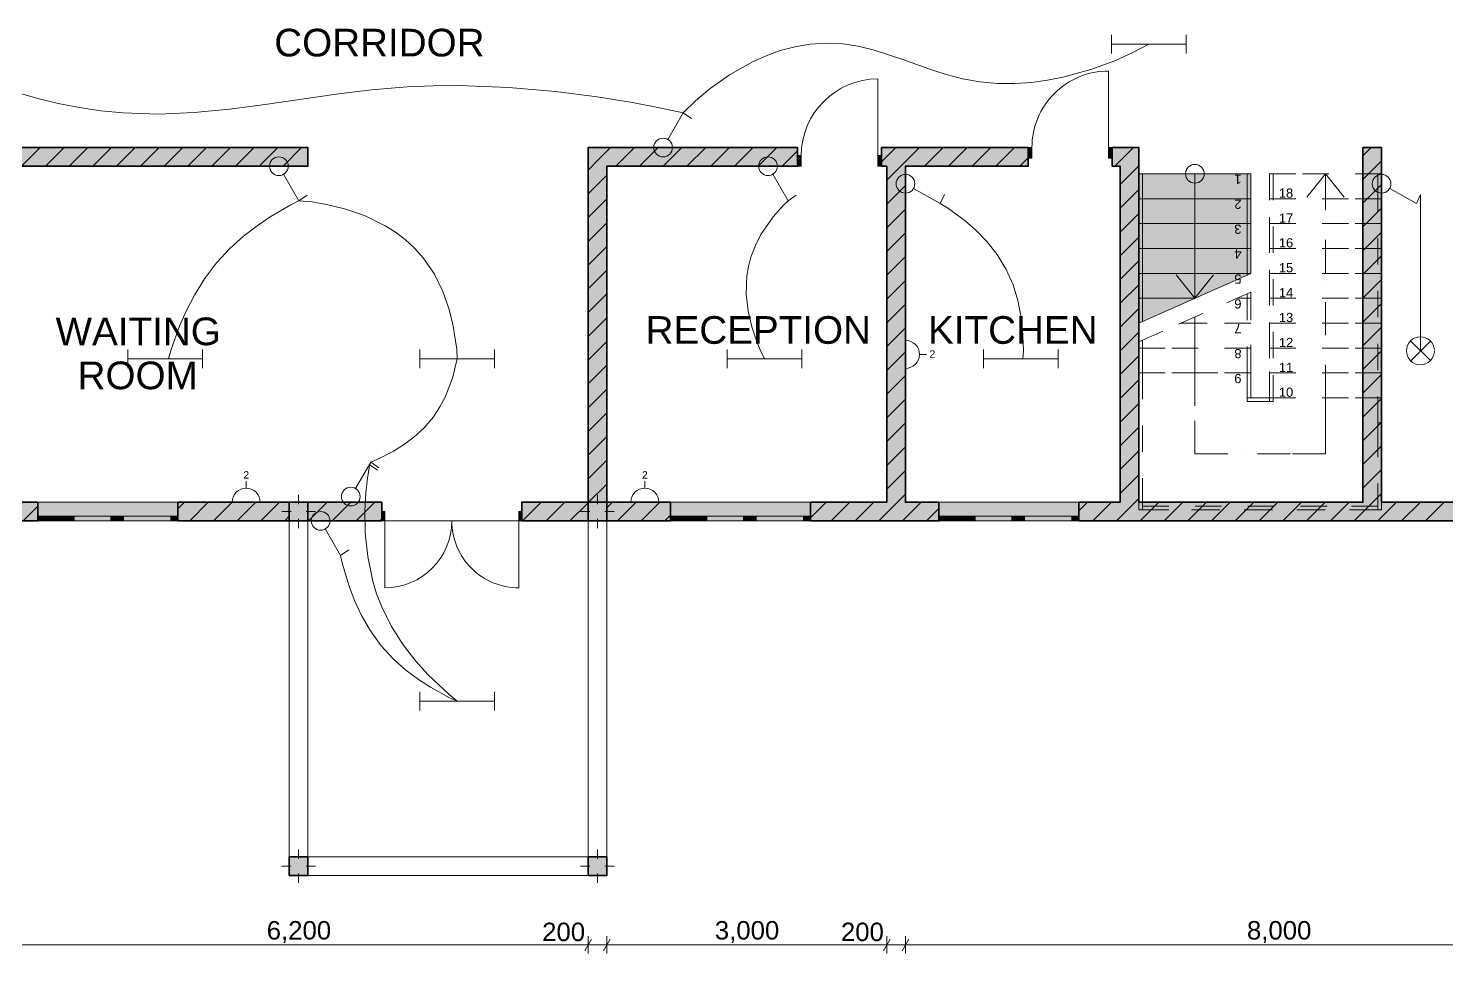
# Model space of a CAD drawing. Header units: millimetres. Extents: x 0.6 to 15.5, y 0.6 to 9.4.
# Drawn here: x 4.19 to 10.17, y 2.34 to 6.24 of the extents above; entities that cross this region are included whole.
import ezdxf

# ---------------------------------------------------------------- set-up
doc = ezdxf.new("R2010")
doc.units = ezdxf.units.MM
doc.layers.add('PDF_Geometry', color=7, linetype='Continuous')
doc.layers.add('PDF_Text', color=7, linetype='Continuous')
doc.layers.add('PDF_Solid Fills', color=7, linetype='Continuous', true_color=0xffffff)
doc.styles.add('PDF Arial-BoldMT', font='arial.ttf')
doc.styles.add('PDF ArialMT', font='arial.ttf')

msp = doc.modelspace()

# ---------------------------------------------------------------- hatches: boundary and pattern name
at = {"layer": 'PDF_Solid Fills', "transparency": 33554559}
for points in [[(5.3676, 5.738), (5.3676, 5.6593), (3.9883, 5.6593), (3.9883, 5.7045), (3.9883, 5.738)], [(6.5487, 5.738), (7.4321, 5.738), (7.4321, 5.7045), (7.4321, 5.6593), (6.6275, 5.6593)], [(7.7864, 5.738), (8.405, 5.738), (8.405, 5.6927), (8.405, 5.6593), (7.7864, 5.6593), (7.7864, 5.7045)], [(8.7593, 5.738), (8.8716, 5.738), (8.7928, 5.6593), (8.7593, 5.6593), (8.7593, 5.6927)], [(4.2284, 4.2419), (4.2284, 4.1829), (4.2284, 4.1632), (3.8646, 4.1632), (3.8646, 4.1829), (3.8646, 4.2419)], [(4.2284, 4.1632), (4.2284, 4.1829), (4.2284, 4.2419), (4.819, 4.2419), (4.819, 4.1829), (4.819, 4.1632)], [(5.2889, 4.2419), (5.2889, 4.1632), (4.819, 4.1632), (4.819, 4.1829), (4.819, 4.2419)], [(5.3676, 4.2419), (5.6789, 4.2419), (5.6789, 4.2026), (5.6789, 4.1632), (5.3676, 4.1632)], [(6.5487, 4.2419), (6.5487, 4.1632), (6.2695, 4.1632), (6.2695, 4.2026), (6.2695, 4.2419)], [(6.8965, 4.2419), (6.8965, 4.1829), (6.8965, 4.1632), (6.6275, 4.1632), (6.6275, 4.2419)], [(6.8965, 4.1632), (6.8965, 4.1829), (6.8965, 4.2419), (7.4871, 4.2419), (7.4871, 4.1829), (7.4871, 4.1632)], [(8.0281, 4.2419), (8.0281, 4.1829), (8.0281, 4.1632), (7.4871, 4.1632), (7.4871, 4.1829), (7.4871, 4.2419)], [(8.0281, 4.1632), (8.0281, 4.1829), (8.0281, 4.2419), (8.6187, 4.2419), (8.6187, 4.1829), (8.6187, 4.1632)], [(11.0369, 4.2419), (11.1157, 4.1632), (8.6187, 4.1632), (8.6187, 4.1829), (8.6187, 4.2419)]]:
    msp.add_hatch(color=256, dxfattribs=at).paths.add_polyline_path(points)

# ---------------------------------------------------------------- linework, layer by layer
at = {"layer": 'PDF_Geometry', "lineweight": 13}
for points in [[(4.0671, 5.9918), (4.2283, 5.9447), (4.3144, 5.9244), (4.4034, 5.907), (4.4947, 5.8933), (4.5877, 5.884), (4.7379, 5.8792), (4.8877, 5.8853), (5.0373, 5.8995), (5.1868, 5.919), (5.486, 5.9627), (5.6361, 5.9813), (5.7866, 5.9941), (5.8961, 5.9986), (6.0045, 5.9994), (6.2151, 5.9916), (6.4117, 5.9746), (6.5875, 5.9521), (6.7359, 5.928), (6.8502, 5.9061), (6.9497, 5.884), (7.002, 5.9351), (7.0636, 5.9866), (7.1453, 6.0446), (7.2447, 6.1007), (7.3001, 6.1254), (7.359, 6.1466), (7.4211, 6.1633), (7.4859, 6.1743), (7.5532, 6.1787), (7.6226, 6.1755), (7.6877, 6.1653), (7.7514, 6.1499), (7.8765, 6.1089), (8.0011, 6.0642), (8.0641, 6.044), (8.1283, 6.0274), (8.2025, 6.0145), (8.2759, 6.0083), (8.3481, 6.0081), (8.4184, 6.013), (8.4863, 6.0222), (8.5512, 6.0349), (8.6698, 6.0675), (8.7698, 6.1042), (8.8468, 6.1385), (8.9137, 6.1738)], [(5.6324, 4.4114), (5.6599, 4.4226), (5.7279, 4.4571), (5.7702, 4.4835), (5.8143, 4.5164), (5.8575, 4.5559), (5.897, 4.6023), (5.924, 4.6435), (5.946, 4.6856), (5.9767, 4.7646), (5.9971, 4.8466), (5.9948, 4.8881), (5.979, 4.9929), (5.9619, 5.0596), (5.9364, 5.131), (5.9009, 5.2033), (5.8538, 5.2729), (5.8174, 5.3136), (5.7781, 5.3496), (5.7366, 5.3809), (5.6937, 5.408), (5.6064, 5.4506), (5.5221, 5.4798), (5.4463, 5.4982), (5.3851, 5.5083), (5.3291, 5.5134), (5.2947, 5.4961), (5.2085, 5.4455), (5.1539, 5.4083), (5.0959, 5.3636), (5.0376, 5.3115), (4.9823, 5.2522), (4.9315, 5.1847), (4.8888, 5.1153), (4.8538, 5.0474), (4.826, 4.9843), (4.7908, 4.8859), (4.7798, 4.8471)], [(7.392, 5.5134), (7.3736, 5.4955), (7.3298, 5.446), (7.278, 5.3707), (7.2544, 5.3253), (7.2352, 5.2758), (7.2248, 5.2361), (7.2185, 5.1967), (7.216, 5.1196), (7.2242, 5.0471), (7.2391, 4.982), (7.2572, 4.9267), (7.2747, 4.884), (7.2932, 4.8466)], [(10.0596, 5.5405), (10.0596, 4.8811)], [(8.034, 5.5022), (8.0646, 5.4836), (8.1387, 5.4292), (8.1838, 5.3895), (8.23, 5.3418), (8.274, 5.2865), (8.3124, 5.2239), (8.3412, 5.1583), (8.3613, 5.0924), (8.3742, 5.0289), (8.3813, 4.9708), (8.3845, 4.8814), (8.3829, 4.8466)], [(10.0179, 4.9229), (10.1014, 4.8393)], [(10.1022, 4.9209), (10.0192, 4.8379)], [(5.5054, 4.0173), (5.5133, 3.9805), (5.5408, 3.8874), (5.5636, 3.8278), (5.5934, 3.7638), (5.6308, 3.6986), (5.6767, 3.6354), (5.727, 3.5812), (5.7804, 3.534), (5.8339, 3.494), (5.8845, 3.4611), (5.9649, 3.4172), (5.9971, 3.4025), (5.9613, 3.4316), (5.8751, 3.5134), (5.8228, 3.5716), (5.7697, 3.6399), (5.7198, 3.7174), (5.677, 3.8029), (5.6569, 3.8554), (5.6409, 3.9082), (5.6194, 4.0129), (5.6094, 4.113), (5.608, 4.2041), (5.6121, 4.2823), (5.6188, 4.3433), (5.6277, 4.3971)], [(5.3676, 4.1632), (5.3676, 2.7459), (6.5487, 2.7459), (6.5487, 4.1632)], [(6.5629, 2.3991), (6.5345, 2.3499)], [(6.5487, 2.3375), (6.5487, 2.4113)], [(6.6417, 2.3991), (6.6133, 2.3499)], [(6.6275, 2.3375), (6.6275, 2.4113)], [(7.8228, 2.3991), (7.7944, 2.3499)], [(7.8086, 2.3375), (7.8086, 2.4113)], [(7.9015, 2.3991), (7.8731, 2.3499)], [(7.8873, 2.3375), (7.8873, 2.4113)], [(1.4853, 2.3745), (1.5093, 2.3745), (1.5881, 2.3745), (3.0054, 2.3745), (3.0841, 2.3745), (4.029, 2.3745), (4.1078, 2.3745), (6.5487, 2.3745), (6.6275, 2.3745), (7.8086, 2.3745), (7.8873, 2.3745), (11.0369, 2.3745), (11.1157, 2.3745), (11.1397, 2.3745)]]:
    msp.add_lwpolyline(points, dxfattribs=at)
at = {"layer": 'PDF_Geometry', "color": 8, "lineweight": 15, "true_color": 0x7f7f7f}
for points in [[(8.7562, 6.2132), (8.7562, 6.1344)], [(8.7562, 6.1738), (9.0712, 6.1738)], [(9.0712, 6.1344), (9.0712, 6.2132)], [(6.8851, 5.7721), (6.9497, 5.884), (6.9844, 5.86)], [(5.2645, 5.6252), (5.3291, 5.5134), (5.3638, 5.5373)], [(7.3274, 5.6252), (7.392, 5.5134), (7.4266, 5.5373)], [(7.9216, 5.5657), (8.034, 5.5022), (8.0518, 5.5405)], [(9.9295, 5.5657), (10.0419, 5.5022), (10.0596, 5.5405)], [(4.6079, 4.886), (4.6079, 4.8073)], [(4.6079, 4.8466), (4.9229, 4.8466)], [(4.9229, 4.8073), (4.9229, 4.886)], [(5.8396, 4.886), (5.8396, 4.8073)], [(5.8396, 4.8466), (6.1546, 4.8466)], [(6.1546, 4.8073), (6.1546, 4.886)], [(7.1357, 4.886), (7.1357, 4.8073)], [(7.1357, 4.8466), (7.4507, 4.8466)], [(7.4507, 4.8073), (7.4507, 4.886)], [(8.2166, 4.886), (8.2166, 4.8073)], [(8.2166, 4.8466), (8.5316, 4.8466)], [(8.5316, 4.8073), (8.5316, 4.886)], [(5.5678, 4.2996), (5.6324, 4.4114), (5.6671, 4.3875)], [(5.6259, 4.4003), (5.6607, 4.3763)], [(5.4408, 4.1291), (5.5054, 4.0173), (5.5401, 4.0413)], [(5.8396, 3.4419), (5.8396, 3.3631)], [(6.1546, 3.3631), (6.1546, 3.4419)], [(5.8396, 3.4025), (6.1546, 3.4025)]]:
    msp.add_lwpolyline(points, dxfattribs=at)
at = {"layer": 'PDF_Geometry', "color": 30, "lineweight": 18, "true_color": 0xff6600}
for points in [[(8.7435, 5.738), (8.7435, 6.0608, 0.414238), (8.4207, 5.738)], [(7.7707, 5.7045), (7.7707, 6.0274, 0.414193), (7.4479, 5.7045)], [(5.6915, 4.1632), (5.6915, 3.8805, 0.414171), (5.9742, 4.1632, 0.414223), (6.2569, 3.8805), (6.2569, 4.1632)]]:
    msp.add_lwpolyline(points, format="xyb", dxfattribs=at)
at = {"layer": 'PDF_Geometry', "lineweight": 35}
for points in [[(3.9883, 5.7045), (3.9883, 5.6593), (4.029, 5.6593), (4.029, 4.2419), (3.8646, 4.2419), (3.8646, 4.1829), (3.8646, 4.1632), (4.2284, 4.1632), (4.2284, 4.1829), (4.2284, 4.2419), (4.1078, 4.2419), (4.1078, 5.6593), (5.3676, 5.6593), (5.3676, 5.738), (3.9883, 5.738)], [(6.2864, 4.2419), (6.2695, 4.2419), (6.2695, 4.2026), (6.2695, 4.2419)]]:
    msp.add_lwpolyline(points, close=True, dxfattribs=at)
at = {"layer": 'PDF_Geometry', "color": 21, "lineweight": 9, "true_color": 0xff9955}
for points in [[(4.2386, 5.738), (4.1599, 5.6593)], [(4.3389, 5.738), (4.2601, 5.6593)], [(4.4391, 5.738), (4.3603, 5.6593)], [(4.5393, 5.738), (4.4606, 5.6593)], [(4.6395, 5.738), (4.5608, 5.6593)], [(4.7397, 5.738), (4.661, 5.6593)], [(4.84, 5.738), (4.7612, 5.6593)], [(4.9402, 5.738), (4.8614, 5.6593)], [(5.0404, 5.738), (4.9617, 5.6593)], [(5.1406, 5.738), (5.0619, 5.6593)], [(5.2408, 5.738), (5.1621, 5.6593)], [(5.341, 5.738), (5.2623, 5.6593)], [(6.6439, 5.738), (6.5963, 5.6904), (6.5487, 5.6428)], [(6.7442, 5.738), (6.6654, 5.6593)], [(6.8444, 5.738), (6.7656, 5.6593)], [(6.9446, 5.738), (6.8659, 5.6593)], [(7.0448, 5.738), (6.966, 5.6593)], [(7.145, 5.738), (7.0663, 5.6593)], [(7.2453, 5.738), (7.1665, 5.6593)], [(7.3455, 5.738), (7.2667, 5.6593)], [(7.4321, 5.7245), (7.367, 5.6593)], [(7.8466, 5.738), (7.7864, 5.6779)], [(7.8086, 5.5998), (7.8681, 5.6593), (7.9468, 5.738)], [(8.047, 5.738), (7.9683, 5.6593)], [(8.1472, 5.738), (8.0685, 5.6593)], [(8.2474, 5.738), (8.1687, 5.6593)], [(8.3477, 5.738), (8.2689, 5.6593)], [(8.405, 5.6951), (8.3692, 5.6593)], [(8.8488, 5.738), (8.77, 5.6593)], [(9.8165, 5.7035), (9.851, 5.738)], [(5.3676, 5.6644), (5.3625, 5.6593)], [(8.8716, 5.6606), (8.7928, 5.5819)], [(9.8165, 5.6033), (9.8952, 5.682)], [(6.6275, 5.6214), (6.5487, 5.5426)], [(7.8086, 5.4996), (7.8873, 5.5783)], [(9.8165, 5.5031), (9.8952, 5.5818)], [(6.6275, 5.5211), (6.5487, 5.4424)], [(8.8716, 5.5604), (8.7928, 5.4816)], [(7.8086, 5.3994), (7.8873, 5.4781)], [(8.8716, 5.4601), (8.7928, 5.3814)], [(9.8165, 5.4029), (9.8952, 5.4816)], [(6.6275, 5.4209), (6.5487, 5.3421)], [(7.8086, 5.2992), (7.8873, 5.3779)], [(8.8716, 5.3599), (8.7928, 5.2812)], [(9.8165, 5.3026), (9.8952, 5.3814)], [(6.6275, 5.3207), (6.5487, 5.2419)], [(7.8086, 5.1989), (7.8873, 5.2777)], [(9.8165, 5.2024), (9.8952, 5.2811)], [(6.6275, 5.2205), (6.5487, 5.1417)], [(8.8716, 5.2597), (8.7928, 5.181)], [(7.8086, 5.0987), (7.8873, 5.1775)], [(8.8716, 5.1595), (8.7928, 5.0808)], [(9.8165, 5.1022), (9.8952, 5.1809)], [(6.6275, 5.1203), (6.5487, 5.0415)], [(7.8086, 4.9985), (7.8873, 5.0772)], [(8.8716, 5.0593), (8.7928, 4.9805)], [(9.8165, 5.0019), (9.8952, 5.0807)], [(6.6275, 5.02), (6.5487, 4.9413)], [(7.8086, 4.8982), (7.8873, 4.977)], [(9.8165, 4.9018), (9.8952, 4.9805)], [(6.6275, 4.9198), (6.5487, 4.841)], [(8.8716, 4.9591), (8.7928, 4.8803)], [(7.8086, 4.798), (7.8873, 4.8768)], [(8.8716, 4.8588), (8.7928, 4.7801)], [(9.8165, 4.8015), (9.8952, 4.8803)], [(6.6275, 4.8196), (6.5487, 4.7408)], [(7.8086, 4.6978), (7.8873, 4.7766)], [(8.8716, 4.7586), (8.7928, 4.6799)], [(9.8165, 4.7013), (9.8952, 4.7801)], [(6.6275, 4.7193), (6.5487, 4.6406)], [(7.8086, 4.5976), (7.8873, 4.6764)], [(9.8165, 4.6011), (9.8952, 4.6798)], [(6.6275, 4.6192), (6.5487, 4.5404)], [(8.8716, 4.6584), (8.7928, 4.5797)], [(7.8086, 4.4974), (7.8873, 4.5761)], [(8.8716, 4.5582), (8.7928, 4.4794)], [(9.8165, 4.5008), (9.8952, 4.5796)], [(6.6275, 4.5189), (6.5487, 4.4402)], [(7.8086, 4.3971), (7.8873, 4.4759)], [(8.8716, 4.458), (8.7928, 4.3792)], [(9.8165, 4.4006), (9.8952, 4.4794)], [(6.6275, 4.4187), (6.5487, 4.3399)], [(7.8086, 4.2969), (7.8873, 4.3757)], [(9.8165, 4.3004), (9.8952, 4.3792)], [(6.6275, 4.3185), (6.5509, 4.2419)], [(8.8716, 4.3577), (8.7928, 4.279)], [(7.7751, 4.1632), (7.8538, 4.2419), (7.8873, 4.2754)], [(8.8716, 4.2575), (8.856, 4.2419), (8.7773, 4.1632)], [(9.7795, 4.1632), (9.8582, 4.2419), (9.8952, 4.279)], [(4.2284, 4.2245), (4.1671, 4.1632)], [(4.8472, 4.2419), (4.819, 4.2137)], [(4.9474, 4.2419), (4.8687, 4.1632)], [(5.0476, 4.2419), (4.9689, 4.1632)], [(5.1479, 4.2419), (5.0691, 4.1632)], [(5.2481, 4.2419), (5.1693, 4.1632)], [(5.4485, 4.2419), (5.3698, 4.1632)], [(5.5487, 4.2419), (5.47, 4.1632)], [(5.649, 4.2419), (5.5702, 4.1632)], [(6.3505, 4.2419), (6.2718, 4.1632)], [(6.4507, 4.2419), (6.372, 4.1632)], [(6.5487, 4.2397), (6.4722, 4.1632)], [(6.6512, 4.2419), (6.6275, 4.2182)], [(6.7514, 4.2419), (6.6726, 4.1632)], [(6.8516, 4.2419), (6.7729, 4.1632)], [(7.5531, 4.2419), (7.4871, 4.1759)], [(7.6534, 4.2419), (7.5746, 4.1632)], [(7.7536, 4.2419), (7.6748, 4.1632)], [(7.954, 4.2419), (7.8753, 4.1632)], [(8.0281, 4.2158), (7.9755, 4.1632)], [(8.6556, 4.2419), (8.6187, 4.205)], [(8.7558, 4.2419), (8.677, 4.1632)], [(8.9562, 4.2419), (8.8775, 4.1632)], [(9.0564, 4.2419), (8.9777, 4.1632)], [(9.1566, 4.2419), (9.0779, 4.1632)], [(9.2569, 4.2419), (9.1781, 4.1632)], [(9.3571, 4.2419), (9.2784, 4.1632)], [(9.4573, 4.2419), (9.3786, 4.1632)], [(9.5576, 4.2419), (9.4788, 4.1632)], [(9.6578, 4.2419), (9.579, 4.1632)], [(9.758, 4.2419), (9.6792, 4.1632)], [(9.9584, 4.2419), (9.8797, 4.1632)], [(10.0587, 4.2419), (9.9799, 4.1632)], [(10.1589, 4.2419), (10.0801, 4.1632)], [(5.2889, 4.1825), (5.2695, 4.1632)], [(5.6789, 4.1717), (5.6705, 4.1632)], [(6.8965, 4.1867), (6.8731, 4.1632)]]:
    msp.add_lwpolyline(points, dxfattribs=at)
at = {"layer": 'PDF_Geometry', "lineweight": 35}
for points in [[(7.4321, 5.738), (7.4321, 5.7045), (7.4321, 5.6593), (7.4175, 5.6593), (7.4321, 5.6593), (7.4321, 5.7045), (7.4321, 5.738), (7.4175, 5.738), (7.4321, 5.738), (6.5487, 5.738), (6.5487, 4.2419), (6.2695, 4.2419)], [(7.7864, 5.6593), (7.7864, 5.7045), (7.7864, 5.6593), (7.801, 5.6593), (7.7864, 5.6593), (7.8086, 5.6593), (7.8086, 4.2419), (7.4871, 4.2419), (7.4871, 4.1829), (7.4871, 4.1632)], [(7.7864, 5.738), (7.801, 5.738), (7.7864, 5.738), (7.7864, 5.7045), (7.7864, 5.738), (8.405, 5.738), (8.3904, 5.738), (8.405, 5.738), (8.405, 5.6927), (8.405, 5.6593), (8.405, 5.6927), (8.405, 5.738)], [(8.6187, 4.1632), (8.6187, 4.1829), (8.6187, 4.2419), (8.7928, 4.2419), (8.7928, 5.6593), (8.7593, 5.6593), (8.7738, 5.6593), (8.7593, 5.6593), (8.7593, 5.6927), (8.7593, 5.738), (8.7593, 5.6927), (8.7593, 5.6593)], [(10.3676, 4.347), (10.4011, 4.347), (10.3676, 4.347), (10.3676, 4.3324), (10.3676, 4.347), (10.3676, 4.2419), (9.8952, 4.2419), (9.8952, 5.738), (9.8165, 5.738), (9.8165, 4.2419), (8.8716, 4.2419), (8.8716, 5.738), (8.7593, 5.738), (8.7738, 5.738), (8.7593, 5.738)], [(6.6275, 4.1632), (6.8965, 4.1632), (6.8965, 4.1829), (6.8965, 4.2419), (6.6275, 4.2419), (6.6275, 5.6593), (7.4321, 5.6593)], [(7.4871, 4.1829), (7.4871, 4.1632), (8.0281, 4.1632), (8.0281, 4.1829), (8.0281, 4.2419), (7.8873, 4.2419), (7.8873, 5.6593), (8.405, 5.6593), (8.3904, 5.6593), (8.405, 5.6593)], [(10.4464, 4.347), (10.4011, 4.347), (10.4464, 4.347), (10.4464, 4.3324), (10.4464, 4.347), (10.4464, 4.2419), (11.0369, 4.2419), (11.0369, 4.3003), (11.0566, 4.3003), (11.1157, 4.3003), (11.1157, 4.1632), (8.6187, 4.1632), (8.6187, 4.1829)], [(5.2889, 4.1632), (4.819, 4.1632), (4.819, 4.1829), (4.819, 4.2419), (5.2889, 4.2419)], [(5.3676, 4.1632), (5.6789, 4.1632), (5.6789, 4.2026), (5.6789, 4.2419), (5.3676, 4.2419)], [(5.6789, 4.1632), (5.662, 4.1632), (5.6789, 4.1632), (5.6789, 4.2026), (5.6789, 4.2419), (5.662, 4.2419), (5.6789, 4.2419)], [(6.2695, 4.1632), (6.2695, 4.2026), (6.2695, 4.1632), (6.2864, 4.1632), (6.2695, 4.1632), (6.5487, 4.1632)], [(4.2284, 4.1632), (4.2284, 4.1829)], [(4.819, 4.1632), (4.819, 4.1829)], [(6.8965, 4.1632), (6.8965, 4.1829)], [(8.0281, 4.1632), (8.0281, 4.1829)]]:
    msp.add_lwpolyline(points, dxfattribs=at)
at = {"layer": 'PDF_Geometry', "color": 30, "lineweight": 20, "true_color": 0xff6600}
for points in [[(7.4321, 5.6593), (7.4479, 5.6593), (7.4479, 5.7045), (7.4321, 5.7045)], [(7.7864, 5.7045), (7.7707, 5.7045), (7.7707, 5.6593), (7.7864, 5.6593)], [(8.405, 5.6927), (8.4207, 5.6927), (8.4207, 5.738), (8.405, 5.738)], [(8.7593, 5.738), (8.7435, 5.738), (8.7435, 5.6927), (8.7593, 5.6927)], [(5.6789, 4.1632), (5.6915, 4.1632), (5.6915, 4.2026), (5.6789, 4.2026)], [(6.2695, 4.2026), (6.2569, 4.2026), (6.2569, 4.1632), (6.2695, 4.1632)], [(4.3465, 4.1829), (4.381, 4.1829), (4.381, 4.1632), (4.3465, 4.1632), (4.3121, 4.1632), (4.3121, 4.1829)], [(4.563, 4.1829), (4.5898, 4.1829), (4.5898, 4.1632), (4.563, 4.1632), (4.5363, 4.1632), (4.5363, 4.1829)], [(7.0146, 4.1829), (7.0491, 4.1829), (7.0491, 4.1632), (7.0146, 4.1632), (6.9802, 4.1632), (6.9802, 4.1829)], [(7.2312, 4.1829), (7.2579, 4.1829), (7.2579, 4.1632), (7.2312, 4.1632), (7.2044, 4.1632), (7.2044, 4.1829)], [(8.1462, 4.1829), (8.1807, 4.1829), (8.1807, 4.1632), (8.1462, 4.1632), (8.1118, 4.1632), (8.1118, 4.1829)], [(8.3627, 4.1829), (8.3895, 4.1829), (8.3895, 4.1632), (8.3627, 4.1632), (8.336, 4.1632), (8.336, 4.1829)]]:
    msp.add_lwpolyline(points, close=True, dxfattribs=at)
at = {"layer": 'PDF_Geometry', "color": 251, "lineweight": 9, "true_color": 0x6a6a6a}
for points in [[(9.344, 5.6272), (8.8716, 5.6272), (8.8716, 4.9973), (9.344, 5.2072)], [(8.8873, 5.6272), (8.8873, 5.0043), (8.8716, 4.9973), (8.8716, 5.6272)], [(8.8716, 4.9185), (8.8873, 4.9255), (8.8873, 4.7873), (8.8716, 4.7873)], [(8.8716, 4.7873), (8.9827, 4.7873)], [(9.3283, 4.7873), (9.344, 4.7873), (9.344, 4.6823), (9.3283, 4.6823)], [(9.3283, 4.6666), (9.3283, 4.6823), (9.4228, 4.6823), (9.4228, 4.6666)], [(9.7561, 4.6823), (9.645, 4.6823)]]:
    msp.add_lwpolyline(points, close=True, dxfattribs=at)
for points in [[(9.344, 5.2072), (9.344, 5.6272), (9.3283, 5.6272), (9.3283, 5.2003), (9.344, 5.2072), (8.8716, 5.2072)], [(9.1078, 5.6272), (9.1078, 5.1023), (9.1865, 5.2007)], [(9.5339, 5.6272), (9.4228, 5.6272), (9.4228, 5.5161), (9.4228, 5.6272), (9.4385, 5.6272), (9.4385, 5.5161)], [(9.673, 5.6272), (9.5618, 5.6272)], [(9.7377, 5.5288), (9.659, 5.6272), (9.5802, 5.5288)], [(9.659, 5.474), (9.659, 5.4883), (9.659, 5.6272)], [(9.8794, 5.4662), (9.8794, 5.5161), (9.8794, 5.6272), (9.8952, 5.6272), (9.8952, 5.5161), (9.8952, 5.6272), (9.7841, 5.6272)], [(9.344, 5.5222), (8.8716, 5.5222)], [(9.4228, 5.5222), (9.5339, 5.5222)], [(9.645, 5.5222), (9.7561, 5.5222)], [(9.7841, 5.5222), (9.8952, 5.5222)], [(9.4228, 5.3332), (9.4228, 5.4444)], [(9.8952, 5.349), (9.8952, 5.4601)], [(9.344, 5.4172), (8.8716, 5.4172)], [(9.4228, 5.4172), (9.5339, 5.4172)], [(9.4228, 5.405), (9.4228, 5.2938)], [(9.4385, 5.405), (9.4385, 5.2938)], [(9.645, 5.4172), (9.7561, 5.4172)], [(9.659, 5.4184), (9.659, 5.4184)], [(9.7841, 5.4172), (9.8952, 5.4172)], [(9.8952, 5.405), (9.8952, 5.2938)], [(9.659, 5.2101), (9.659, 5.349)], [(9.8794, 5.244), (9.8794, 5.3551)], [(9.344, 5.3122), (8.8716, 5.3122)], [(9.4228, 5.3122), (9.5339, 5.3122)], [(9.645, 5.3122), (9.7561, 5.3122)], [(9.7841, 5.3122), (9.8952, 5.3122)], [(9.4228, 5.111), (9.4228, 5.2221)], [(9.4228, 5.2072), (9.5339, 5.2072)], [(9.645, 5.2072), (9.7561, 5.2072)], [(9.7841, 5.2072), (9.8952, 5.2072)], [(9.8952, 5.1268), (9.8952, 5.2379)], [(9.029, 5.2007), (9.1078, 5.1023), (8.8716, 5.1023)], [(9.4228, 5.1827), (9.4228, 5.0716)], [(9.4385, 5.1827), (9.4385, 5.0716)], [(9.659, 5.1545), (9.659, 5.1545)], [(9.8952, 5.1827), (9.8952, 5.0716)], [(9.344, 5.0095), (9.344, 5.0174), (9.344, 5.1285), (9.2425, 5.0834)], [(9.344, 5.1023), (9.285, 5.1023)], [(9.3283, 5.0095), (9.3283, 5.0104), (9.3283, 5.1215), (9.344, 5.1285), (9.344, 5.0174)], [(9.4228, 5.1023), (9.5339, 5.1023)], [(9.645, 5.1023), (9.7561, 5.1023)], [(9.659, 4.9462), (9.659, 5.0851)], [(9.7841, 5.1023), (9.8952, 5.1023)], [(9.8794, 5.0218), (9.8794, 5.1329)], [(9.1409, 5.0382), (9.0394, 4.9931)], [(9.1598, 4.9973), (9.0487, 4.9973)], [(9.1078, 5.0235), (9.1078, 4.7873), (9.1078, 4.6484)], [(9.344, 4.9973), (9.2329, 4.9973)], [(9.4228, 4.8888), (9.4228, 4.9999)], [(9.4228, 4.9973), (9.5339, 4.9973)], [(9.645, 4.9973), (9.7561, 4.9973)], [(9.7841, 4.9973), (9.8952, 4.9973)], [(9.8952, 4.9045), (9.8952, 5.0156)], [(8.9731, 4.9636), (8.8716, 4.9185), (8.8716, 4.7873), (8.8716, 4.6762), (8.8716, 4.6543)], [(9.4228, 4.7934), (9.4228, 4.6823), (9.5339, 4.6823), (9.4228, 4.6823), (9.344, 4.6823), (9.344, 4.7873), (9.2329, 4.7873), (9.344, 4.7873), (9.344, 4.8984), (9.344, 4.9063)], [(9.4228, 4.9605), (9.4228, 4.8494)], [(9.4385, 4.9605), (9.4385, 4.8494)], [(9.8794, 4.7995), (9.8794, 4.9106)], [(9.8952, 4.9605), (9.8952, 4.8494)], [(8.9827, 4.8923), (8.8716, 4.8923)], [(9.1218, 4.8923), (9.0107, 4.8923)], [(9.344, 4.8923), (9.2329, 4.8923)], [(9.344, 4.8984), (9.344, 4.7873), (9.3283, 4.7873), (9.3283, 4.8984)], [(9.4228, 4.8923), (9.5339, 4.8923)], [(9.645, 4.8923), (9.7561, 4.8923)], [(9.659, 4.8906), (9.659, 4.8906)], [(9.7841, 4.8923), (9.8952, 4.8923)], [(8.8716, 4.7873), (8.8873, 4.7873)], [(8.8716, 4.6762), (8.8716, 4.7873)], [(8.8873, 4.7873), (8.8873, 4.6762)], [(9.1218, 4.7873), (9.0107, 4.7873)], [(9.0938, 4.7873), (9.2049, 4.7873)], [(9.4228, 4.7873), (9.5339, 4.7873)], [(9.659, 4.8212), (9.659, 4.6823), (9.659, 4.4461), (9.5201, 4.4461)], [(9.645, 4.7873), (9.7561, 4.7873)], [(9.8952, 4.5712), (9.8952, 4.6823), (9.7841, 4.6823), (9.8952, 4.6823), (9.8952, 4.7934)], [(9.7841, 4.7873), (9.8952, 4.7873)], [(9.4385, 4.7777), (9.4385, 4.6666), (9.4228, 4.6666), (9.4228, 4.7777)], [(9.8952, 4.7383), (9.8952, 4.6884), (9.8952, 4.5773), (9.8794, 4.5773), (9.8952, 4.5773), (9.8952, 4.4662)], [(9.8794, 4.4321), (9.8794, 4.4662), (9.8794, 4.5773), (9.8794, 4.6884)], [(8.8716, 4.5651), (8.8716, 4.454)], [(8.8873, 4.5651), (8.8873, 4.454)], [(9.1078, 4.585), (9.1078, 4.4461), (9.2467, 4.4461)], [(8.8716, 4.4321), (8.8716, 4.5432)], [(9.8952, 4.4321), (9.8952, 4.5432)], [(9.3161, 4.4461), (9.3161, 4.4461)], [(9.3717, 4.4461), (9.5106, 4.4461)], [(8.8716, 4.3429), (8.8716, 4.321), (8.8716, 4.2099), (8.9827, 4.2099)], [(8.8873, 4.3429), (8.8873, 4.321), (8.8873, 4.2099), (8.8716, 4.2099), (8.8716, 4.321)], [(9.7605, 4.2099), (9.7841, 4.2099), (9.8952, 4.2099), (9.8952, 4.321), (9.8952, 4.3551)], [(9.8952, 4.321), (9.8952, 4.2099), (9.8794, 4.2099), (9.8794, 4.321)], [(8.9984, 4.2099), (8.8873, 4.2099), (8.8873, 4.2256), (8.9984, 4.2256)], [(9.0938, 4.2099), (9.2049, 4.2099)], [(9.2128, 4.2099), (9.1016, 4.2099)], [(9.1095, 4.2256), (9.2207, 4.2256)], [(9.316, 4.2099), (9.4271, 4.2099)], [(9.435, 4.2099), (9.3239, 4.2099)], [(9.3318, 4.2256), (9.4429, 4.2256)], [(9.5382, 4.2099), (9.6494, 4.2099)], [(9.6572, 4.2099), (9.5461, 4.2099)], [(9.554, 4.2256), (9.6651, 4.2256)], [(9.7683, 4.2256), (9.8794, 4.2256), (9.8794, 4.2099), (9.7683, 4.2099)]]:
    msp.add_lwpolyline(points, dxfattribs=at)
msp.add_lwpolyline([(9.1078, 5.6666, 0.414002), (9.0684, 5.6272, 0.414002), (9.1078, 5.5878, 0.414002), (9.1472, 5.6272, 0.414001)], format="xyb", close=True, dxfattribs=at)
at = {"layer": 'PDF_Geometry', "color": 8, "lineweight": 15, "true_color": 0x7f7f7f}
for points in [[(7.8873, 4.9247, -0.413993), (7.9464, 4.8656), (7.9759, 4.8656)], [(5.0481, 4.2419, -0.41425), (5.1072, 4.301), (5.1072, 4.3305)], [(6.7291, 4.2419, -0.414501), (6.7882, 4.301), (6.7882, 4.3305)]]:
    msp.add_lwpolyline(points, format="xyb", dxfattribs=at)
at = {"layer": 'PDF_Geometry', "lineweight": 13}
msp.add_lwpolyline([(10.118, 4.8845, 0.394805), (10.0591, 4.9396, 0.41425), (10, 4.8805, 0.414002), (10.0591, 4.8215, 0.414002), (10.1181, 4.8805)], format="xyb", dxfattribs=at)
at = {"layer": 'PDF_Geometry', "color": 1, "lineweight": 0}
for points in [[(5.3282, 4.2341), (5.3282, 4.2734)], [(6.5881, 4.2341), (6.5881, 4.2734)], [(5.2968, 4.2026), (5.2574, 4.2026)], [(5.3282, 4.2026), (5.3282, 4.2026)], [(5.3597, 4.2026), (5.3991, 4.2026)], [(6.5566, 4.2026), (6.5172, 4.2026)], [(6.5881, 4.2026), (6.5881, 4.2026)], [(6.6196, 4.2026), (6.659, 4.2026)], [(5.3282, 4.1711), (5.3282, 4.1317)], [(6.5881, 4.1711), (6.5881, 4.1317)], [(5.3282, 2.738), (5.3282, 2.7774)], [(6.5881, 2.738), (6.5881, 2.7774)], [(5.2968, 2.7065), (5.2574, 2.7065)], [(5.3282, 2.7065), (5.3282, 2.7065)], [(5.3597, 2.7065), (5.3991, 2.7065)], [(6.5566, 2.7065), (6.5172, 2.7065)], [(6.5881, 2.7065), (6.5881, 2.7065)], [(6.6196, 2.7065), (6.659, 2.7065)], [(5.3282, 2.675), (5.3282, 2.6356)], [(6.5881, 2.675), (6.5881, 2.6356)]]:
    msp.add_lwpolyline(points, dxfattribs=at)
at = {"layer": 'PDF_Geometry', "color": 30, "lineweight": 18, "true_color": 0xff6600}
for points in [[(4.819, 4.2419), (4.2284, 4.2419)], [(7.4871, 4.2419), (6.8965, 4.2419)], [(8.6187, 4.2419), (8.0281, 4.2419)], [(4.819, 4.1632), (4.2284, 4.1632)], [(4.2579, 4.1829), (4.3121, 4.1829)], [(4.3121, 4.1632), (4.2579, 4.1632)], [(4.381, 4.1829), (4.5363, 4.1829)], [(4.5363, 4.1632), (4.381, 4.1632)], [(4.5898, 4.1829), (4.7894, 4.1829)], [(4.7894, 4.1632), (4.5898, 4.1632)], [(7.4871, 4.1632), (6.8965, 4.1632)], [(6.926, 4.1829), (6.9802, 4.1829)], [(6.9802, 4.1632), (6.926, 4.1632)], [(7.0491, 4.1829), (7.2044, 4.1829)], [(7.2044, 4.1632), (7.0491, 4.1632)], [(7.2579, 4.1829), (7.4575, 4.1829)], [(7.4575, 4.1632), (7.2579, 4.1632)], [(8.6187, 4.1632), (8.0281, 4.1632)], [(8.0576, 4.1829), (8.1118, 4.1829)], [(8.1118, 4.1632), (8.0576, 4.1632)], [(8.1807, 4.1829), (8.336, 4.1829)], [(8.336, 4.1632), (8.1807, 4.1632)], [(8.3895, 4.1829), (8.5891, 4.1829)], [(8.5891, 4.1632), (8.3895, 4.1632)]]:
    msp.add_lwpolyline(points, dxfattribs=at)
at = {"layer": 'PDF_Geometry', "color": 14, "lineweight": 35, "true_color": 0xa80f02}
for points in [[(5.2889, 4.1632), (5.3676, 4.1632), (5.3676, 4.2419), (5.2889, 4.2419)], [(6.5487, 4.1632), (6.6275, 4.1632), (6.6275, 4.2419), (6.5487, 4.2419)], [(5.2889, 2.6671), (5.3676, 2.6671), (5.3676, 2.7459), (5.2889, 2.7459)], [(6.5487, 2.6671), (6.6275, 2.6671), (6.6275, 2.7459), (6.5487, 2.7459)]]:
    msp.add_lwpolyline(points, close=True, dxfattribs=at)
at = {"layer": 'PDF_Geometry', "color": 54, "lineweight": 9, "true_color": 0x9f9f00}
for points in [[(5.305, 4.2321), (5.305, 4.2321)], [(5.3181, 4.2276), (5.3181, 4.2276)], [(5.3384, 4.1987), (5.3384, 4.1987)], [(5.3635, 4.2237), (5.3635, 4.2237)], [(5.3653, 4.2276), (5.3653, 4.2276)], [(6.5661, 4.2237), (6.5661, 4.2237)], [(6.5995, 4.1903), (6.5995, 4.1903)], [(6.6173, 4.2276), (6.6173, 4.2276)], [(5.3181, 4.1803), (5.3181, 4.1803)], [(5.3653, 4.1803), (5.3653, 4.1803)], [(6.5745, 4.1653), (6.5745, 4.1653)], [(6.6173, 4.1803), (6.6173, 4.1803)], [(5.3181, 2.7158), (5.3181, 2.7158)], [(5.3384, 2.7288), (5.3384, 2.7288)], [(5.3653, 2.7158), (5.3653, 2.7158)], [(6.5745, 2.6954), (6.5745, 2.6954)], [(6.5995, 2.7204), (6.5995, 2.7204)], [(6.6173, 2.7158), (6.6173, 2.7158)], [(5.2966, 2.687), (5.2966, 2.687)], [(5.3181, 2.6685), (5.3181, 2.6685)], [(5.3653, 2.6685), (5.3653, 2.6685)], [(6.6173, 2.6685), (6.6173, 2.6685)]]:
    msp.add_lwpolyline(points, dxfattribs=at)
at = {"layer": 'PDF_Geometry', "color": 30, "lineweight": 20, "true_color": 0xff6600}
for points in [[(4.2284, 4.1829), (4.2579, 4.1829), (4.2579, 4.1632), (4.2284, 4.1632)], [(4.819, 4.1632), (4.7894, 4.1632), (4.7894, 4.1829), (4.819, 4.1829)], [(6.8965, 4.1829), (6.926, 4.1829), (6.926, 4.1632), (6.8965, 4.1632)], [(7.4871, 4.1632), (7.4575, 4.1632), (7.4575, 4.1829), (7.4871, 4.1829)], [(8.0281, 4.1829), (8.0576, 4.1829), (8.0576, 4.1632), (8.0281, 4.1632)], [(8.6187, 4.1632), (8.5891, 4.1632), (8.5891, 4.1829), (8.6187, 4.1829)]]:
    msp.add_lwpolyline(points, dxfattribs=at)
at = {"layer": 'PDF_Geometry', "lineweight": 13}
msp.add_lwpolyline([(5.2889, 4.1632), (6.6275, 4.1632), (6.6275, 2.6671), (5.2889, 2.6671)], close=True, dxfattribs=at)
at = {"layer": 'PDF_Geometry', "color": 8, "lineweight": 15, "true_color": 0x7f7f7f}
for centre in [(6.8654, 5.738), (5.2448, 5.6593), (7.3077, 5.6593), (7.8873, 5.5851), (9.8952, 5.5851), (5.5481, 4.2655), (5.4211, 4.1632)]:
    msp.add_circle(centre, 0.0394, dxfattribs=at)
for centre, radius, start, end in [((7.8873, 4.8656), 0.0591, 269.99651, 0.00349), ((5.1072, 4.242), 0.059, 359.97223, 90.02777), ((6.7882, 4.2419), 0.0591, 359.99685, 90.00315)]:
    msp.add_arc(centre, radius, start, end, dxfattribs=at)
at = {"layer": 'PDF_Solid Fills', "lineweight": 0, "transparency": 33554559}
for points in [[(6.6275, 4.2419), (6.5487, 4.2419), (6.6275, 5.6593), (6.5487, 5.738)], [(7.4321, 5.6593), (7.4321, 5.7045), (7.4479, 5.6593), (7.4479, 5.7045)], [(7.7864, 5.7045), (7.7864, 5.6593), (7.7707, 5.7045), (7.7707, 5.6593)], [(8.405, 5.6927), (8.405, 5.738), (8.4207, 5.6927), (8.4207, 5.738)], [(8.7593, 5.738), (8.7593, 5.6927), (8.7435, 5.738), (8.7435, 5.6927)], [(8.7928, 5.6593), (8.8716, 5.738), (8.7928, 4.2419), (8.8716, 4.2419)], [(9.8165, 5.738), (9.8952, 5.738), (9.8165, 4.2419), (9.8952, 4.2419)], [(7.8873, 4.2419), (7.8086, 4.2419), (7.8873, 5.6593), (7.8086, 5.6593)], [(9.344, 5.6272), (9.344, 5.2072), (8.8716, 5.6272), (8.8716, 4.9973)], [(8.8716, 5.6272), (8.8873, 5.6272), (8.8716, 4.9973), (8.8873, 5.0043)], [(9.3283, 5.6272), (9.344, 5.6272), (9.3283, 5.2003), (9.344, 5.2072)], [(5.2889, 4.1632), (5.2889, 4.2419), (5.3676, 4.1632), (5.3676, 4.2419)], [(5.6789, 4.1632), (5.6789, 4.2026), (5.6915, 4.1632), (5.6915, 4.2026)], [(6.2695, 4.2026), (6.2695, 4.1632), (6.2569, 4.2026), (6.2569, 4.1632)], [(6.5487, 4.1632), (6.5487, 4.2419), (6.6275, 4.1632), (6.6275, 4.2419)], [(4.2284, 4.1829), (4.2579, 4.1829), (4.2284, 4.1632), (4.2579, 4.1632)], [(4.3121, 4.1632), (4.2579, 4.1632), (4.3121, 4.1829), (4.2579, 4.1829)], [(4.3465, 4.1632), (4.3121, 4.1632), (4.3465, 4.1829), (4.3121, 4.1829)], [(4.3465, 4.1829), (4.381, 4.1829), (4.3465, 4.1632), (4.381, 4.1632)], [(4.5363, 4.1632), (4.381, 4.1632), (4.5363, 4.1829), (4.381, 4.1829)], [(4.563, 4.1632), (4.5363, 4.1632), (4.563, 4.1829), (4.5363, 4.1829)], [(4.563, 4.1829), (4.5898, 4.1829), (4.563, 4.1632), (4.5898, 4.1632)], [(4.7894, 4.1632), (4.5898, 4.1632), (4.7894, 4.1829), (4.5898, 4.1829)], [(4.819, 4.1632), (4.7894, 4.1632), (4.819, 4.1829), (4.7894, 4.1829)], [(6.8965, 4.1829), (6.926, 4.1829), (6.8965, 4.1632), (6.926, 4.1632)], [(6.9802, 4.1632), (6.926, 4.1632), (6.9802, 4.1829), (6.926, 4.1829)], [(7.0146, 4.1632), (6.9802, 4.1632), (7.0146, 4.1829), (6.9802, 4.1829)], [(7.0146, 4.1829), (7.0491, 4.1829), (7.0146, 4.1632), (7.0491, 4.1632)], [(7.2044, 4.1632), (7.0491, 4.1632), (7.2044, 4.1829), (7.0491, 4.1829)], [(7.2312, 4.1632), (7.2044, 4.1632), (7.2312, 4.1829), (7.2044, 4.1829)], [(7.2312, 4.1829), (7.2579, 4.1829), (7.2312, 4.1632), (7.2579, 4.1632)], [(7.4575, 4.1632), (7.2579, 4.1632), (7.4575, 4.1829), (7.2579, 4.1829)], [(7.4871, 4.1632), (7.4575, 4.1632), (7.4871, 4.1829), (7.4575, 4.1829)], [(8.0281, 4.1829), (8.0576, 4.1829), (8.0281, 4.1632), (8.0576, 4.1632)], [(8.1118, 4.1632), (8.0576, 4.1632), (8.1118, 4.1829), (8.0576, 4.1829)], [(8.1462, 4.1632), (8.1118, 4.1632), (8.1462, 4.1829), (8.1118, 4.1829)], [(8.1462, 4.1829), (8.1807, 4.1829), (8.1462, 4.1632), (8.1807, 4.1632)], [(8.336, 4.1632), (8.1807, 4.1632), (8.336, 4.1829), (8.1807, 4.1829)], [(8.3627, 4.1632), (8.336, 4.1632), (8.3627, 4.1829), (8.336, 4.1829)], [(8.3627, 4.1829), (8.3895, 4.1829), (8.3627, 4.1632), (8.3895, 4.1632)], [(8.5891, 4.1632), (8.3895, 4.1632), (8.5891, 4.1829), (8.3895, 4.1829)], [(8.6187, 4.1632), (8.5891, 4.1632), (8.6187, 4.1829), (8.5891, 4.1829)], [(5.2889, 2.6671), (5.2889, 2.7459), (5.3676, 2.6671), (5.3676, 2.7459)], [(6.5487, 2.6671), (6.5487, 2.7459), (6.6275, 2.6671), (6.6275, 2.7459)]]:
    msp.add_solid(points, dxfattribs=at)

# ---------------------------------------------------------------- texts
at = {"layer": 'PDF_Text', "color": 173, "true_color": 0x5555ff, "char_height": 0.11663, "attachment_point": 4, "style": 'PDF Arial-BoldMT'}
for s, insert in [('CORRIDOR', (5.2254, 6.1798)), ('RECEPTION', (6.7915, 4.9675)), ('KITCHEN', (7.9826, 4.9675)), ('WAITING', (4.3032, 4.9617)), ('ROOM', (4.3961, 4.776))]:
    msp.add_mtext(s, dxfattribs=dict(at, insert=insert))
at = {"layer": 'PDF_Text', "color": 251, "true_color": 0x6a6a6a, "char_height": 0.0389, "attachment_point": 4, "rotation": 180, "style": 'PDF ArialMT'}
for s, insert in [('1', (9.3046, 5.6038)), ('2', (9.3046, 5.4988)), ('3', (9.3046, 5.3938)), ('4', (9.3046, 5.2888)), ('5', (9.3046, 5.1838)), ('6', (9.3046, 5.0788)), ('7', (9.3046, 4.9739)), ('8', (9.3046, 4.8689)), ('9', (9.3046, 4.7639))]:
    msp.add_mtext(s, dxfattribs=dict(at, insert=insert))
at = {"layer": 'PDF_Text', "color": 251, "true_color": 0x6a6a6a, "char_height": 0.03888, "attachment_point": 4, "style": 'PDF ArialMT'}
for s, insert in [('18', (9.4621, 5.5456)), ('17', (9.4621, 5.4407)), ('16', (9.4621, 5.3357)), ('15', (9.4621, 5.2307)), ('14', (9.4621, 5.1257)), ('13', (9.4621, 5.0207)), ('12', (9.4621, 4.9157)), ('11', (9.4621, 4.8107)), ('10', (9.4621, 4.7057))]:
    msp.add_mtext(s, dxfattribs=dict(at, insert=insert))
at = {"layer": 'PDF_Text', "color": 8, "true_color": 0x7f7f7f, "char_height": 0.0311, "attachment_point": 4, "style": 'PDF ArialMT'}
for insert in [(7.9889, 4.8671), (5.0952, 4.357), (6.7762, 4.357)]:
    msp.add_mtext('2', dxfattribs=dict(at, insert=insert))
at = {"layer": 'PDF_Text', "char_height": 0.07775, "attachment_point": 4, "style": 'PDF ArialMT'}
for s, insert in [('6,200', (5.1936, 2.4288)), ('200', (6.3552, 2.4288)), ('3,000', (7.0834, 2.4288)), ('200', (7.6151, 2.4288)), ('8,000', (9.3275, 2.4288))]:
    msp.add_mtext(s, dxfattribs=dict(at, insert=insert))

doc.saveas('drawing.dxf')
